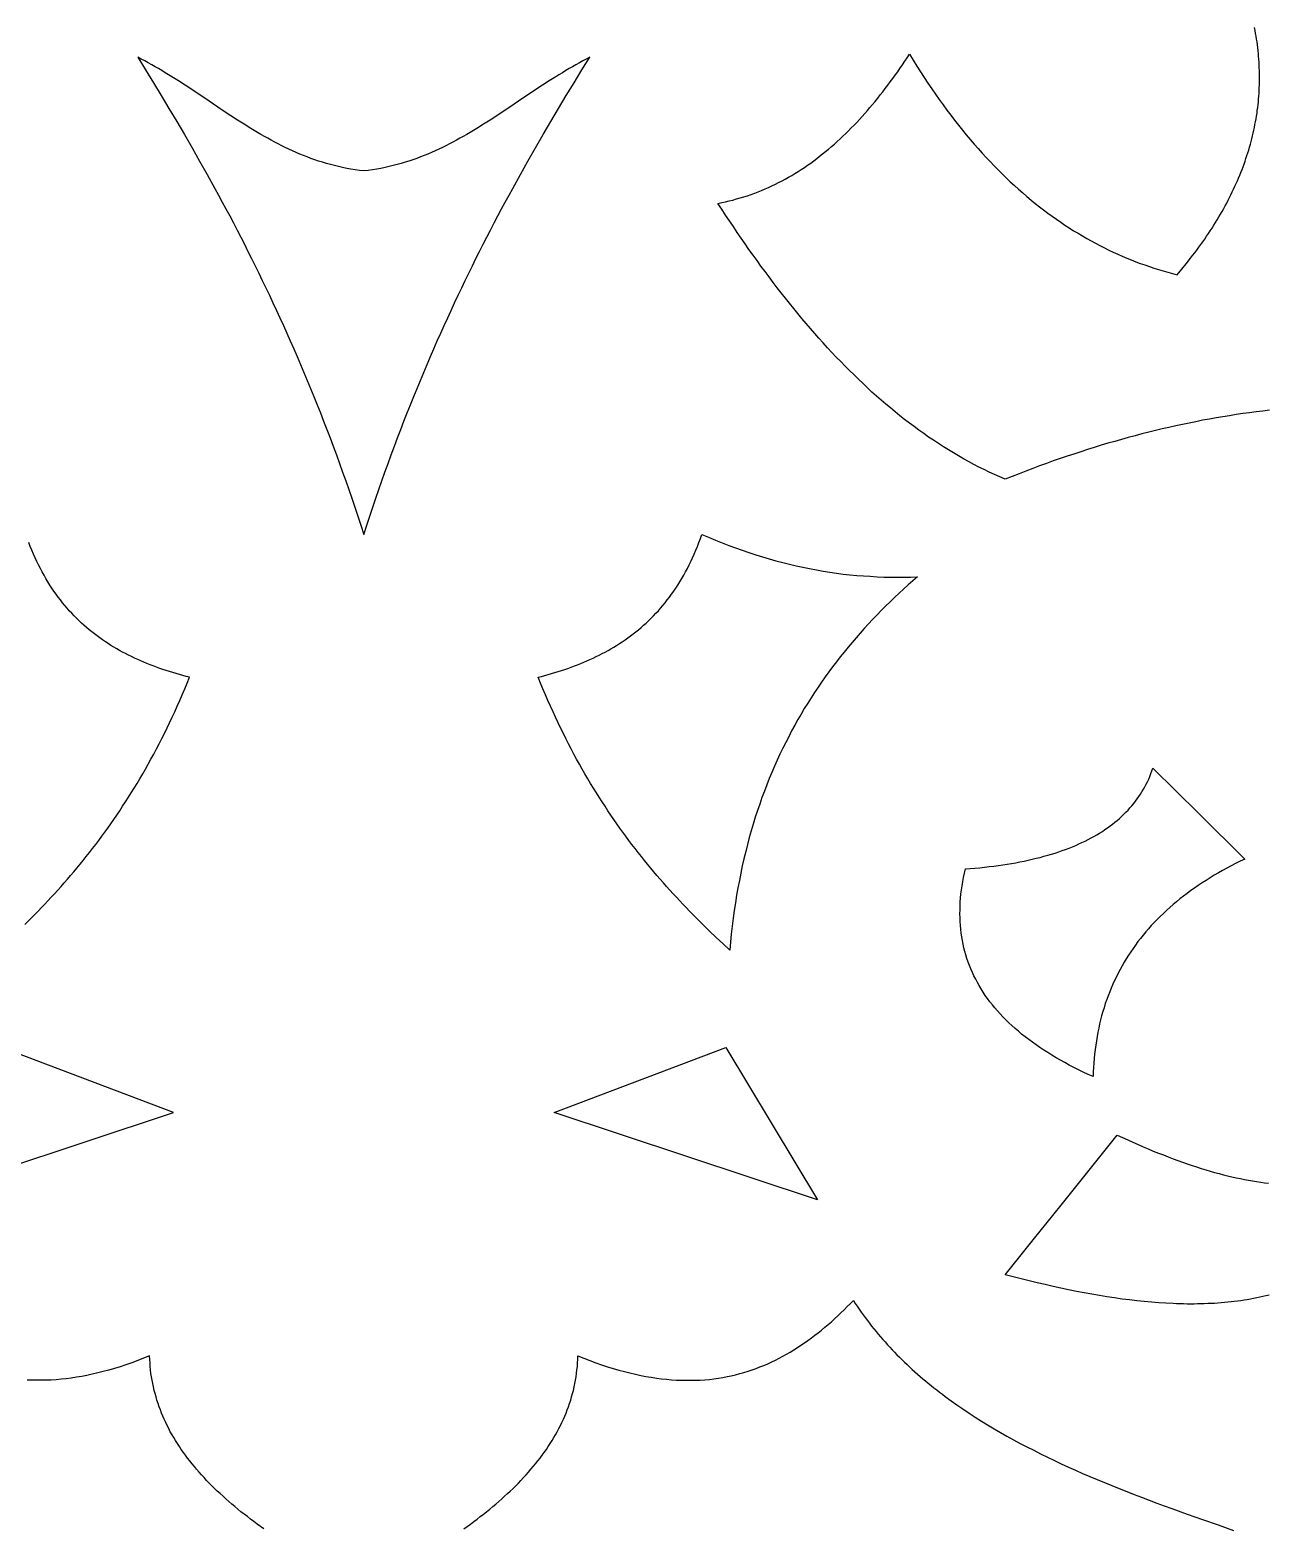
# Model space of a CAD drawing. Extents: x -4113 to -3113, y 1469 to 2469.
# Drawn here: x -3930.9 to -3839.8, y 1705.8 to 1816.1 of the extents above; entities that cross this region are included whole.
import ezdxf

# ---------------------------------------------------------------- set-up
doc = ezdxf.new("R2010")
doc.units = 0
doc.layers.add('PLAN_1', color=18, linetype='CONTINUOUS')

msp = doc.modelspace()

# ---------------------------------------------------------------- linework, layer by layer
at = {"layer": 'PLAN_1'}
for points in [[(-3839.72, 1788.07), (-3840.21, 1788.01), (-3840.71, 1787.95), (-3841.2, 1787.89), (-3841.69, 1787.82), (-3842.18, 1787.75), (-3842.67, 1787.67), (-3843.17, 1787.59), (-3843.66, 1787.51), (-3844.15, 1787.42), (-3844.65, 1787.33), (-3845.14, 1787.23), (-3845.64, 1787.13), (-3846.14, 1787.03), (-3846.63, 1786.92), (-3847.13, 1786.81), (-3847.63, 1786.7), (-3848.12, 1786.58), (-3848.62, 1786.45), (-3849.12, 1786.33), (-3849.62, 1786.2), (-3850.12, 1786.06), (-3850.62, 1785.93), (-3851.12, 1785.78), (-3851.62, 1785.64), (-3852.12, 1785.49), (-3852.62, 1785.34), (-3853.12, 1785.18), (-3853.62, 1785.02), (-3854.13, 1784.85), (-3854.63, 1784.69), (-3855.13, 1784.51), (-3855.64, 1784.34), (-3856.14, 1784.16), (-3856.65, 1783.97), (-3857.15, 1783.78), (-3857.66, 1783.59), (-3858.16, 1783.4), (-3858.67, 1783.2), (-3859.18, 1782.99), (-3859.57, 1783.16), (-3859.96, 1783.34), (-3860.35, 1783.52), (-3860.73, 1783.7), (-3861.11, 1783.89), (-3861.49, 1784.09), (-3861.87, 1784.29), (-3862.24, 1784.5), (-3862.62, 1784.71), (-3862.99, 1784.93), (-3863.36, 1785.16), (-3863.72, 1785.38), (-3864.09, 1785.62), (-3864.45, 1785.86), (-3864.81, 1786.1), (-3865.17, 1786.35), (-3865.53, 1786.61), (-3865.88, 1786.87), (-3866.23, 1787.13), (-3866.58, 1787.4), (-3866.93, 1787.67), (-3867.28, 1787.95), (-3867.62, 1788.24), (-3867.96, 1788.52), (-3868.3, 1788.82), (-3868.64, 1789.11), (-3868.98, 1789.41), (-3869.31, 1789.72), (-3869.64, 1790.03), (-3869.98, 1790.35), (-3870.3, 1790.67), (-3870.63, 1790.99), (-3870.96, 1791.32), (-3871.28, 1791.65), (-3871.61, 1791.98), (-3871.93, 1792.33), (-3872.25, 1792.67), (-3872.56, 1793.02), (-3872.88, 1793.37), (-3873.19, 1793.72), (-3873.51, 1794.08), (-3873.82, 1794.45), (-3874.13, 1794.81), (-3874.44, 1795.19), (-3874.74, 1795.56), (-3875.05, 1795.94), (-3875.35, 1796.32), (-3875.65, 1796.7), (-3875.96, 1797.09), (-3876.26, 1797.48), (-3876.55, 1797.88), (-3876.85, 1798.28), (-3877.15, 1798.68), (-3877.44, 1799.08), (-3877.73, 1799.49), (-3878.03, 1799.9), (-3878.32, 1800.32), (-3878.61, 1800.73), (-3878.9, 1801.15), (-3879.18, 1801.58), (-3879.47, 1802), (-3879.75, 1802.43), (-3880.04, 1802.86), (-3880.32, 1803.29), (-3880.04, 1803.35), (-3879.76, 1803.41), (-3879.49, 1803.47), (-3879.21, 1803.54), (-3878.94, 1803.62), (-3878.67, 1803.7), (-3878.4, 1803.78), (-3878.14, 1803.86), (-3877.87, 1803.95), (-3877.61, 1804.05), (-3877.35, 1804.15), (-3877.1, 1804.25), (-3876.84, 1804.36), (-3876.59, 1804.47), (-3876.34, 1804.58), (-3876.09, 1804.7), (-3875.85, 1804.82), (-3875.6, 1804.95), (-3875.36, 1805.08), (-3875.12, 1805.22), (-3874.88, 1805.35), (-3874.65, 1805.5), (-3874.41, 1805.64), (-3874.18, 1805.79), (-3873.95, 1805.94), (-3873.72, 1806.1), (-3873.49, 1806.26), (-3873.27, 1806.42), (-3873.05, 1806.59), (-3872.83, 1806.76), (-3872.61, 1806.93), (-3872.39, 1807.11), (-3872.17, 1807.29), (-3871.96, 1807.47), (-3871.75, 1807.65), (-3871.53, 1807.84), (-3871.33, 1808.04), (-3871.12, 1808.23), (-3870.91, 1808.43), (-3870.71, 1808.63), (-3870.5, 1808.84), (-3870.3, 1809.04), (-3870.1, 1809.25), (-3869.9, 1809.47), (-3869.71, 1809.68), (-3869.51, 1809.9), (-3869.32, 1810.12), (-3869.13, 1810.35), (-3868.93, 1810.57), (-3868.74, 1810.8), (-3868.56, 1811.03), (-3868.37, 1811.27), (-3868.18, 1811.51), (-3868, 1811.75), (-3867.81, 1811.99), (-3867.63, 1812.23), (-3867.45, 1812.48), (-3867.27, 1812.73), (-3867.09, 1812.98), (-3866.92, 1813.23), (-3866.74, 1813.49), (-3866.57, 1813.75), (-3866.39, 1814.01), (-3866.22, 1814.27), (-3865.95, 1813.83), (-3865.68, 1813.39), (-3865.41, 1812.97), (-3865.13, 1812.55), (-3864.86, 1812.13), (-3864.58, 1811.72), (-3864.31, 1811.32), (-3864.03, 1810.93), (-3863.75, 1810.54), (-3863.47, 1810.16), (-3863.19, 1809.78), (-3862.9, 1809.41), (-3862.62, 1809.05), (-3862.33, 1808.69), (-3862.04, 1808.34), (-3861.75, 1808), (-3861.46, 1807.66), (-3861.17, 1807.33), (-3860.88, 1807), (-3860.59, 1806.68), (-3860.29, 1806.37), (-3860, 1806.06), (-3859.7, 1805.75), (-3859.4, 1805.46), (-3859.1, 1805.17), (-3858.8, 1804.88), (-3858.5, 1804.6), (-3858.19, 1804.33), (-3857.89, 1804.06), (-3857.58, 1803.8), (-3857.27, 1803.54), (-3856.97, 1803.29), (-3856.66, 1803.05), (-3856.35, 1802.81), (-3856.03, 1802.57), (-3855.72, 1802.35), (-3855.41, 1802.12), (-3855.09, 1801.91), (-3854.78, 1801.69), (-3854.46, 1801.49), (-3854.14, 1801.28), (-3853.82, 1801.09), (-3853.5, 1800.9), (-3853.18, 1800.71), (-3852.86, 1800.53), (-3852.53, 1800.36), (-3852.21, 1800.19), (-3851.88, 1800.02), (-3851.56, 1799.86), (-3851.23, 1799.7), (-3850.9, 1799.55), (-3850.57, 1799.41), (-3850.24, 1799.27), (-3849.91, 1799.13), (-3849.57, 1799), (-3849.24, 1798.88), (-3848.9, 1798.76), (-3848.57, 1798.64), (-3848.23, 1798.53), (-3847.89, 1798.42), (-3847.55, 1798.32), (-3847.21, 1798.22), (-3846.87, 1798.13), (-3846.53, 1798.04), (-3846.19, 1798.45), (-3845.86, 1798.85), (-3845.54, 1799.25), (-3845.39, 1799.45), (-3845.23, 1799.66), (-3845.08, 1799.86), (-3844.93, 1800.06), (-3844.79, 1800.26), (-3844.64, 1800.47), (-3844.5, 1800.67), (-3844.36, 1800.87), (-3844.22, 1801.08), (-3844.09, 1801.28), (-3843.96, 1801.48), (-3843.83, 1801.69), (-3843.7, 1801.89), (-3843.58, 1802.09), (-3843.46, 1802.3), (-3843.34, 1802.5), (-3843.22, 1802.7), (-3843.1, 1802.91), (-3842.99, 1803.11), (-3842.88, 1803.32), (-3842.77, 1803.52), (-3842.67, 1803.73), (-3842.57, 1803.93), (-3842.47, 1804.14), (-3842.37, 1804.34), (-3842.27, 1804.55), (-3842.18, 1804.75), (-3842.09, 1804.96), (-3842, 1805.16), (-3841.92, 1805.37), (-3841.83, 1805.57), (-3841.75, 1805.78), (-3841.68, 1805.99), (-3841.6, 1806.19), (-3841.53, 1806.4), (-3841.46, 1806.6), (-3841.39, 1806.81), (-3841.32, 1807.02), (-3841.26, 1807.22), (-3841.2, 1807.43), (-3841.14, 1807.64), (-3841.08, 1807.85), (-3841.03, 1808.05), (-3840.98, 1808.26), (-3840.93, 1808.47), (-3840.88, 1808.67), (-3840.84, 1808.88), (-3840.8, 1809.09), (-3840.76, 1809.3), (-3840.72, 1809.51), (-3840.69, 1809.71), (-3840.65, 1809.92), (-3840.63, 1810.13), (-3840.6, 1810.34), (-3840.57, 1810.55), (-3840.55, 1810.76), (-3840.53, 1810.97), (-3840.51, 1811.17), (-3840.5, 1811.38), (-3840.49, 1811.59), (-3840.48, 1811.8), (-3840.47, 1812.01), (-3840.47, 1812.22), (-3840.46, 1812.43), (-3840.46, 1812.64), (-3840.46, 1812.85), (-3840.47, 1813.06), (-3840.48, 1813.27), (-3840.49, 1813.48), (-3840.5, 1813.69), (-3840.51, 1813.9), (-3840.53, 1814.11), (-3840.55, 1814.32), (-3840.57, 1814.53), (-3840.6, 1814.75), (-3840.62, 1814.96), (-3840.65, 1815.17), (-3840.68, 1815.38), (-3840.72, 1815.59), (-3840.75, 1815.8), (-3840.79, 1816.01), (-3840.83, 1816.23)], [(-3931.31, 1750.23), (-3930.82, 1750.72), (-3930.33, 1751.22), (-3930.09, 1751.47), (-3929.85, 1751.72), (-3929.61, 1751.97), (-3929.37, 1752.23), (-3929.13, 1752.49), (-3928.89, 1752.76), (-3928.65, 1753.02), (-3928.42, 1753.29), (-3928.18, 1753.56), (-3927.95, 1753.83), (-3927.71, 1754.11), (-3927.48, 1754.38), (-3927.25, 1754.67), (-3927.02, 1754.95), (-3926.79, 1755.24), (-3926.56, 1755.53), (-3926.33, 1755.82), (-3926.1, 1756.11), (-3925.88, 1756.41), (-3925.65, 1756.72), (-3925.43, 1757.02), (-3925.21, 1757.33), (-3924.99, 1757.64), (-3924.77, 1757.96), (-3924.55, 1758.28), (-3924.33, 1758.6), (-3924.12, 1758.93), (-3923.9, 1759.26), (-3923.69, 1759.59), (-3923.48, 1759.93), (-3923.27, 1760.27), (-3923.06, 1760.61), (-3922.85, 1760.96), (-3922.64, 1761.32), (-3922.44, 1761.67), (-3922.23, 1762.04), (-3922.03, 1762.4), (-3921.83, 1762.77), (-3921.63, 1763.15), (-3921.43, 1763.52), (-3921.24, 1763.91), (-3921.04, 1764.29), (-3920.85, 1764.69), (-3920.66, 1765.08), (-3920.47, 1765.48), (-3920.28, 1765.89), (-3920.1, 1766.3), (-3919.91, 1766.72), (-3919.73, 1767.14), (-3919.55, 1767.56), (-3919.37, 1767.99), (-3919.19, 1768.43), (-3919.44, 1768.49), (-3919.69, 1768.56), (-3919.94, 1768.63), (-3920.18, 1768.7), (-3920.43, 1768.77), (-3920.67, 1768.84), (-3920.91, 1768.92), (-3921.15, 1769), (-3921.39, 1769.08), (-3921.63, 1769.17), (-3921.86, 1769.26), (-3922.1, 1769.34), (-3922.33, 1769.44), (-3922.56, 1769.53), (-3922.79, 1769.63), (-3923.01, 1769.73), (-3923.24, 1769.83), (-3923.46, 1769.94), (-3923.69, 1770.05), (-3923.91, 1770.16), (-3924.12, 1770.28), (-3924.34, 1770.4), (-3924.55, 1770.52), (-3924.77, 1770.64), (-3924.98, 1770.77), (-3925.19, 1770.9), (-3925.39, 1771.04), (-3925.6, 1771.18), (-3925.8, 1771.32), (-3926, 1771.46), (-3926.19, 1771.61), (-3926.39, 1771.77), (-3926.58, 1771.92), (-3926.77, 1772.08), (-3926.96, 1772.25), (-3927.15, 1772.41), (-3927.33, 1772.59), (-3927.51, 1772.76), (-3927.69, 1772.94), (-3927.86, 1773.13), (-3928.04, 1773.32), (-3928.21, 1773.51), (-3928.38, 1773.71), (-3928.54, 1773.91), (-3928.7, 1774.11), (-3928.86, 1774.32), (-3929.02, 1774.54), (-3929.18, 1774.76), (-3929.33, 1774.98), (-3929.48, 1775.21), (-3929.62, 1775.45), (-3929.76, 1775.68), (-3929.9, 1775.93), (-3930.04, 1776.17), (-3930.17, 1776.43), (-3930.31, 1776.69), (-3930.43, 1776.95), (-3930.56, 1777.22), (-3930.68, 1777.49), (-3930.8, 1777.77), (-3930.91, 1778.05), (-3931.02, 1778.34)], [(-3839.76, 1722.95), (-3839.99, 1722.9), (-3840.21, 1722.85), (-3840.44, 1722.8), (-3840.67, 1722.75), (-3840.9, 1722.7), (-3841.14, 1722.66), (-3841.37, 1722.62), (-3841.6, 1722.58), (-3841.84, 1722.55), (-3842.08, 1722.51), (-3842.32, 1722.48), (-3842.56, 1722.46), (-3842.8, 1722.43), (-3843.04, 1722.41), (-3843.29, 1722.39), (-3843.53, 1722.37), (-3843.78, 1722.35), (-3844.03, 1722.34), (-3844.28, 1722.33), (-3844.53, 1722.32), (-3844.78, 1722.31), (-3845.03, 1722.31), (-3845.28, 1722.3), (-3845.54, 1722.3), (-3845.79, 1722.3), (-3846.05, 1722.31), (-3846.31, 1722.31), (-3846.57, 1722.32), (-3846.83, 1722.33), (-3847.35, 1722.36), (-3847.88, 1722.39), (-3848.41, 1722.43), (-3848.95, 1722.48), (-3849.49, 1722.54), (-3850.03, 1722.6), (-3850.58, 1722.67), (-3851.13, 1722.75), (-3851.69, 1722.83), (-3852.24, 1722.92), (-3852.81, 1723.02), (-3853.37, 1723.12), (-3853.94, 1723.23), (-3854.51, 1723.35), (-3855.08, 1723.47), (-3855.66, 1723.6), (-3856.24, 1723.73), (-3856.82, 1723.86), (-3857.41, 1724.01), (-3858, 1724.15), (-3858.59, 1724.3), (-3859.18, 1724.46), (-3857.12, 1727.03), (-3855.06, 1729.59), (-3850.94, 1734.74), (-3850.55, 1734.56), (-3850.16, 1734.38), (-3849.78, 1734.21), (-3849.4, 1734.04), (-3849.02, 1733.87), (-3848.65, 1733.72), (-3848.28, 1733.56), (-3847.91, 1733.41), (-3847.54, 1733.27), (-3847.18, 1733.13), (-3846.83, 1732.99), (-3846.47, 1732.86), (-3846.12, 1732.74), (-3845.78, 1732.62), (-3845.43, 1732.5), (-3845.09, 1732.39), (-3844.76, 1732.28), (-3844.42, 1732.18), (-3844.09, 1732.08), (-3843.77, 1731.99), (-3843.44, 1731.9), (-3843.12, 1731.82), (-3842.81, 1731.74), (-3842.49, 1731.67), (-3842.18, 1731.6), (-3841.87, 1731.53), (-3841.57, 1731.47), (-3841.27, 1731.41), (-3840.97, 1731.36), (-3840.68, 1731.32), (-3840.38, 1731.27), (-3840.1, 1731.23), (-3839.81, 1731.2)], [(-3899.02, 1705.75), (-3898.77, 1705.93), (-3898.53, 1706.11), (-3898.28, 1706.29), (-3898.04, 1706.47), (-3897.8, 1706.66), (-3897.57, 1706.84), (-3897.34, 1707.02), (-3897.11, 1707.21), (-3896.88, 1707.4), (-3896.66, 1707.58), (-3896.44, 1707.77), (-3896.22, 1707.96), (-3896.01, 1708.16), (-3895.8, 1708.35), (-3895.6, 1708.54), (-3895.39, 1708.74), (-3895.19, 1708.93), (-3895, 1709.13), (-3894.81, 1709.33), (-3894.62, 1709.53), (-3894.43, 1709.73), (-3894.25, 1709.93), (-3894.08, 1710.14), (-3893.9, 1710.34), (-3893.73, 1710.55), (-3893.57, 1710.76), (-3893.4, 1710.97), (-3893.25, 1711.18), (-3893.09, 1711.39), (-3892.94, 1711.6), (-3892.8, 1711.82), (-3892.66, 1712.03), (-3892.52, 1712.25), (-3892.39, 1712.47), (-3892.26, 1712.69), (-3892.14, 1712.91), (-3892.02, 1713.14), (-3891.9, 1713.36), (-3891.79, 1713.59), (-3891.69, 1713.82), (-3891.59, 1714.05), (-3891.49, 1714.28), (-3891.4, 1714.52), (-3891.31, 1714.75), (-3891.23, 1714.99), (-3891.15, 1715.23), (-3891.08, 1715.47), (-3891.01, 1715.71), (-3890.95, 1715.95), (-3890.89, 1716.2), (-3890.84, 1716.45), (-3890.79, 1716.7), (-3890.75, 1716.95), (-3890.72, 1717.2), (-3890.69, 1717.45), (-3890.66, 1717.71), (-3890.64, 1717.97), (-3890.62, 1718.23), (-3890.62, 1718.49), (-3890.17, 1718.31), (-3889.73, 1718.14), (-3889.3, 1717.98), (-3888.87, 1717.83), (-3888.44, 1717.69), (-3888.02, 1717.56), (-3887.61, 1717.44), (-3887.2, 1717.33), (-3886.79, 1717.23), (-3886.39, 1717.14), (-3886, 1717.05), (-3885.61, 1716.98), (-3885.22, 1716.91), (-3884.84, 1716.85), (-3884.47, 1716.81), (-3884.09, 1716.77), (-3883.73, 1716.73), (-3883.36, 1716.71), (-3883.01, 1716.69), (-3882.65, 1716.69), (-3882.3, 1716.69), (-3881.95, 1716.69), (-3881.61, 1716.71), (-3881.27, 1716.73), (-3880.94, 1716.76), (-3880.61, 1716.8), (-3880.28, 1716.85), (-3879.96, 1716.9), (-3879.64, 1716.96), (-3879.33, 1717.03), (-3879.02, 1717.1), (-3878.71, 1717.18), (-3878.4, 1717.26), (-3878.1, 1717.36), (-3877.8, 1717.46), (-3877.51, 1717.56), (-3877.22, 1717.67), (-3876.93, 1717.79), (-3876.64, 1717.91), (-3876.36, 1718.04), (-3876.08, 1718.18), (-3875.81, 1718.32), (-3875.53, 1718.46), (-3875.26, 1718.61), (-3874.99, 1718.77), (-3874.73, 1718.93), (-3874.47, 1719.1), (-3874.21, 1719.27), (-3873.95, 1719.44), (-3873.69, 1719.62), (-3873.44, 1719.81), (-3873.19, 1720), (-3872.94, 1720.19), (-3872.7, 1720.39), (-3872.45, 1720.59), (-3872.21, 1720.8), (-3871.97, 1721), (-3871.74, 1721.22), (-3871.5, 1721.43), (-3871.27, 1721.65), (-3871.03, 1721.88), (-3870.8, 1722.11), (-3870.57, 1722.34), (-3870.35, 1722.57), (-3870.21, 1722.35), (-3870.06, 1722.14), (-3869.92, 1721.92), (-3869.77, 1721.71), (-3869.62, 1721.5), (-3869.47, 1721.3), (-3869.32, 1721.09), (-3869.16, 1720.89), (-3869.01, 1720.68), (-3868.85, 1720.48), (-3868.68, 1720.28), (-3868.52, 1720.09), (-3868.35, 1719.89), (-3868.19, 1719.7), (-3868.02, 1719.51), (-3867.84, 1719.31), (-3867.67, 1719.13), (-3867.49, 1718.94), (-3867.32, 1718.75), (-3867.14, 1718.57), (-3866.95, 1718.39), (-3866.77, 1718.2), (-3866.59, 1718.02), (-3866.4, 1717.85), (-3866.21, 1717.67), (-3866.02, 1717.49), (-3865.83, 1717.32), (-3865.63, 1717.15), (-3865.43, 1716.98), (-3865.24, 1716.81), (-3865.04, 1716.64), (-3864.84, 1716.47), (-3864.63, 1716.31), (-3864.43, 1716.14), (-3864.22, 1715.98), (-3864.01, 1715.82), (-3863.8, 1715.66), (-3863.59, 1715.5), (-3863.16, 1715.19), (-3862.73, 1714.88), (-3862.29, 1714.58), (-3861.84, 1714.28), (-3861.39, 1713.98), (-3860.93, 1713.69), (-3860.47, 1713.41), (-3860, 1713.13), (-3859.53, 1712.85), (-3859.05, 1712.58), (-3858.56, 1712.32), (-3858.08, 1712.05), (-3857.58, 1711.79), (-3857.08, 1711.54), (-3856.58, 1711.29), (-3856.07, 1711.04), (-3855.56, 1710.79), (-3855.05, 1710.55), (-3854.53, 1710.31), (-3854, 1710.08), (-3853.48, 1709.84), (-3852.94, 1709.61), (-3852.41, 1709.39), (-3851.87, 1709.16), (-3851.33, 1708.94), (-3850.79, 1708.72), (-3850.24, 1708.51), (-3849.69, 1708.29), (-3849.14, 1708.08), (-3848.59, 1707.87), (-3848.03, 1707.66), (-3847.47, 1707.45), (-3846.91, 1707.25), (-3845.78, 1706.84), (-3844.65, 1706.44), (-3843.51, 1706.05), (-3842.37, 1705.65)], [(-3913.72, 1705.75), (-3913.97, 1705.93), (-3914.22, 1706.11), (-3914.46, 1706.29), (-3914.7, 1706.47), (-3914.94, 1706.66), (-3915.17, 1706.84), (-3915.41, 1707.02), (-3915.64, 1707.21), (-3915.86, 1707.4), (-3916.08, 1707.58), (-3916.3, 1707.77), (-3916.52, 1707.96), (-3916.73, 1708.16), (-3916.94, 1708.35), (-3917.15, 1708.54), (-3917.35, 1708.74), (-3917.55, 1708.93), (-3917.74, 1709.13), (-3917.94, 1709.33), (-3918.13, 1709.53), (-3918.31, 1709.73), (-3918.49, 1709.93), (-3918.67, 1710.14), (-3918.84, 1710.34), (-3919.01, 1710.55), (-3919.18, 1710.76), (-3919.34, 1710.97), (-3919.5, 1711.18), (-3919.65, 1711.39), (-3919.8, 1711.6), (-3919.94, 1711.82), (-3920.08, 1712.03), (-3920.22, 1712.25), (-3920.35, 1712.47), (-3920.48, 1712.69), (-3920.61, 1712.91), (-3920.72, 1713.14), (-3920.84, 1713.36), (-3920.95, 1713.59), (-3921.05, 1713.82), (-3921.16, 1714.05), (-3921.25, 1714.28), (-3921.34, 1714.52), (-3921.43, 1714.75), (-3921.51, 1714.99), (-3921.59, 1715.23), (-3921.66, 1715.47), (-3921.73, 1715.71), (-3921.79, 1715.95), (-3921.85, 1716.2), (-3921.9, 1716.45), (-3921.95, 1716.7), (-3921.99, 1716.95), (-3922.03, 1717.2), (-3922.06, 1717.45), (-3922.08, 1717.71), (-3922.1, 1717.97), (-3922.12, 1718.23), (-3922.13, 1718.49), (-3922.57, 1718.31), (-3923.01, 1718.14), (-3923.45, 1717.98), (-3923.88, 1717.83), (-3924.3, 1717.69), (-3924.72, 1717.56), (-3925.13, 1717.44), (-3925.54, 1717.33), (-3925.95, 1717.23), (-3926.35, 1717.14), (-3926.74, 1717.05), (-3927.13, 1716.98), (-3927.52, 1716.91), (-3927.9, 1716.85), (-3928.27, 1716.81), (-3928.64, 1716.77), (-3929.01, 1716.73), (-3929.37, 1716.71), (-3929.73, 1716.69), (-3930.09, 1716.69), (-3930.44, 1716.69), (-3930.78, 1716.69), (-3931.13, 1716.71)]]:
    msp.add_lwpolyline(points, dxfattribs=at)
for points in [[(-3906.37, 1805.68), (-3906.69, 1805.72), (-3907.01, 1805.76), (-3907.32, 1805.81), (-3907.63, 1805.87), (-3907.93, 1805.93), (-3908.23, 1806), (-3908.53, 1806.07), (-3908.83, 1806.15), (-3909.12, 1806.23), (-3909.41, 1806.32), (-3909.7, 1806.41), (-3909.98, 1806.5), (-3910.26, 1806.6), (-3910.54, 1806.71), (-3910.81, 1806.81), (-3911.08, 1806.92), (-3911.35, 1807.04), (-3911.62, 1807.16), (-3911.89, 1807.28), (-3912.15, 1807.41), (-3912.41, 1807.53), (-3912.67, 1807.67), (-3912.93, 1807.8), (-3913.19, 1807.94), (-3913.44, 1808.08), (-3913.69, 1808.22), (-3913.95, 1808.36), (-3914.2, 1808.51), (-3914.44, 1808.66), (-3914.69, 1808.81), (-3915.18, 1809.11), (-3915.67, 1809.42), (-3916.15, 1809.74), (-3916.64, 1810.06), (-3917.12, 1810.38), (-3918.07, 1811.03), (-3918.55, 1811.35), (-3919.03, 1811.67), (-3919.52, 1811.99), (-3920, 1812.3), (-3920.49, 1812.61), (-3920.74, 1812.76), (-3920.98, 1812.91), (-3921.23, 1813.06), (-3921.48, 1813.21), (-3921.73, 1813.35), (-3921.98, 1813.49), (-3922.24, 1813.63), (-3922.49, 1813.77), (-3922.75, 1813.91), (-3923.01, 1814.04), (-3922.43, 1813.11), (-3921.85, 1812.17), (-3921.28, 1811.23), (-3920.71, 1810.28), (-3920.14, 1809.32), (-3919.57, 1808.35), (-3919.01, 1807.38), (-3918.45, 1806.4), (-3917.89, 1805.41), (-3917.34, 1804.4), (-3917.06, 1803.9), (-3916.79, 1803.39), (-3916.52, 1802.88), (-3916.24, 1802.37), (-3915.97, 1801.85), (-3915.7, 1801.33), (-3915.43, 1800.81), (-3915.16, 1800.29), (-3914.9, 1799.76), (-3914.63, 1799.23), (-3914.37, 1798.69), (-3914.1, 1798.16), (-3913.84, 1797.62), (-3913.58, 1797.07), (-3913.32, 1796.53), (-3913.06, 1795.98), (-3912.8, 1795.42), (-3912.54, 1794.86), (-3912.29, 1794.3), (-3912.03, 1793.74), (-3911.78, 1793.17), (-3911.53, 1792.6), (-3911.28, 1792.02), (-3911.03, 1791.44), (-3910.78, 1790.86), (-3910.54, 1790.27), (-3910.29, 1789.68), (-3910.05, 1789.08), (-3909.81, 1788.48), (-3909.57, 1787.88), (-3909.33, 1787.27), (-3909.09, 1786.66), (-3908.85, 1786.04), (-3908.62, 1785.42), (-3908.39, 1784.79), (-3908.16, 1784.16), (-3907.93, 1783.52), (-3907.7, 1782.88), (-3907.47, 1782.24), (-3907.25, 1781.59), (-3907.03, 1780.93), (-3906.81, 1780.27), (-3906.59, 1779.61), (-3906.37, 1778.94), (-3906.15, 1779.61), (-3905.94, 1780.27), (-3905.71, 1780.93), (-3905.49, 1781.59), (-3905.27, 1782.24), (-3905.04, 1782.88), (-3904.82, 1783.52), (-3904.59, 1784.16), (-3904.36, 1784.79), (-3904.12, 1785.42), (-3903.89, 1786.04), (-3903.65, 1786.66), (-3903.42, 1787.27), (-3903.18, 1787.88), (-3902.94, 1788.48), (-3902.7, 1789.08), (-3902.45, 1789.68), (-3902.21, 1790.27), (-3901.96, 1790.86), (-3901.72, 1791.44), (-3901.47, 1792.02), (-3901.22, 1792.6), (-3900.97, 1793.17), (-3900.71, 1793.74), (-3900.46, 1794.3), (-3900.2, 1794.86), (-3899.95, 1795.42), (-3899.69, 1795.98), (-3899.43, 1796.53), (-3899.17, 1797.07), (-3898.91, 1797.62), (-3898.64, 1798.16), (-3898.38, 1798.69), (-3898.12, 1799.23), (-3897.85, 1799.76), (-3897.58, 1800.29), (-3897.31, 1800.81), (-3897.04, 1801.33), (-3896.77, 1801.85), (-3896.5, 1802.37), (-3896.23, 1802.88), (-3895.96, 1803.39), (-3895.68, 1803.9), (-3895.41, 1804.4), (-3894.85, 1805.41), (-3894.3, 1806.4), (-3893.74, 1807.38), (-3893.17, 1808.35), (-3892.61, 1809.32), (-3892.04, 1810.28), (-3891.47, 1811.23), (-3890.89, 1812.17), (-3890.32, 1813.11), (-3889.74, 1814.04), (-3890, 1813.91), (-3890.25, 1813.77), (-3890.51, 1813.63), (-3890.76, 1813.49), (-3891.01, 1813.35), (-3891.26, 1813.21), (-3891.51, 1813.06), (-3891.76, 1812.91), (-3892.01, 1812.76), (-3892.25, 1812.61), (-3892.74, 1812.3), (-3893.23, 1811.99), (-3893.71, 1811.67), (-3894.19, 1811.35), (-3894.67, 1811.03), (-3895.63, 1810.38), (-3896.11, 1810.06), (-3896.59, 1809.74), (-3897.07, 1809.42), (-3897.56, 1809.11), (-3898.05, 1808.81), (-3898.3, 1808.66), (-3898.55, 1808.51), (-3898.8, 1808.36), (-3899.05, 1808.22), (-3899.3, 1808.08), (-3899.55, 1807.94), (-3899.81, 1807.8), (-3900.07, 1807.67), (-3900.33, 1807.53), (-3900.59, 1807.41), (-3900.85, 1807.28), (-3901.12, 1807.16), (-3901.39, 1807.04), (-3901.66, 1806.92), (-3901.93, 1806.81), (-3902.2, 1806.71), (-3902.48, 1806.6), (-3902.76, 1806.5), (-3903.05, 1806.41), (-3903.33, 1806.32), (-3903.62, 1806.23), (-3903.91, 1806.15), (-3904.21, 1806.07), (-3904.51, 1806), (-3904.81, 1805.93), (-3905.11, 1805.87), (-3905.42, 1805.81), (-3905.74, 1805.76), (-3906.05, 1805.72)], [(-3881.49, 1778.94), (-3881, 1778.72), (-3880.5, 1778.52), (-3880.01, 1778.32), (-3879.51, 1778.13), (-3879.02, 1777.94), (-3878.52, 1777.77), (-3878.03, 1777.6), (-3877.53, 1777.44), (-3877.04, 1777.28), (-3876.54, 1777.14), (-3876.05, 1777), (-3875.55, 1776.87), (-3875.06, 1776.74), (-3874.56, 1776.63), (-3874.07, 1776.52), (-3873.57, 1776.42), (-3873.07, 1776.32), (-3872.58, 1776.24), (-3872.08, 1776.16), (-3871.59, 1776.09), (-3871.09, 1776.02), (-3870.6, 1775.97), (-3870.1, 1775.92), (-3869.61, 1775.88), (-3869.11, 1775.85), (-3868.61, 1775.82), (-3868.12, 1775.8), (-3867.62, 1775.79), (-3867.13, 1775.79), (-3866.63, 1775.79), (-3866.14, 1775.8), (-3865.64, 1775.82), (-3865.98, 1775.52), (-3866.32, 1775.22), (-3866.66, 1774.91), (-3866.99, 1774.6), (-3867.32, 1774.29), (-3867.65, 1773.97), (-3867.98, 1773.65), (-3868.3, 1773.33), (-3868.61, 1773.01), (-3868.93, 1772.68), (-3869.24, 1772.35), (-3869.55, 1772.01), (-3869.85, 1771.67), (-3870.15, 1771.33), (-3870.45, 1770.98), (-3870.74, 1770.63), (-3871.03, 1770.28), (-3871.32, 1769.92), (-3871.6, 1769.56), (-3871.88, 1769.19), (-3872.15, 1768.82), (-3872.42, 1768.45), (-3872.69, 1768.07), (-3872.95, 1767.69), (-3873.21, 1767.3), (-3873.46, 1766.91), (-3873.71, 1766.52), (-3873.96, 1766.12), (-3874.2, 1765.71), (-3874.43, 1765.31), (-3874.66, 1764.89), (-3874.89, 1764.48), (-3875.11, 1764.05), (-3875.33, 1763.63), (-3875.54, 1763.2), (-3875.75, 1762.76), (-3875.96, 1762.32), (-3876.16, 1761.87), (-3876.35, 1761.42), (-3876.54, 1760.97), (-3876.72, 1760.5), (-3876.9, 1760.04), (-3877.08, 1759.57), (-3877.24, 1759.09), (-3877.41, 1758.61), (-3877.57, 1758.12), (-3877.72, 1757.62), (-3877.87, 1757.13), (-3878.01, 1756.62), (-3878.14, 1756.11), (-3878.27, 1755.6), (-3878.4, 1755.07), (-3878.52, 1754.55), (-3878.63, 1754.01), (-3878.74, 1753.48), (-3878.84, 1752.93), (-3878.94, 1752.38), (-3879.03, 1751.82), (-3879.11, 1751.26), (-3879.19, 1750.69), (-3879.26, 1750.12), (-3879.33, 1749.53), (-3879.39, 1748.95), (-3879.44, 1748.35), (-3879.94, 1748.81), (-3880.44, 1749.28), (-3880.94, 1749.75), (-3881.43, 1750.23), (-3881.92, 1750.72), (-3882.41, 1751.22), (-3882.65, 1751.47), (-3882.89, 1751.72), (-3883.13, 1751.97), (-3883.37, 1752.23), (-3883.61, 1752.49), (-3883.85, 1752.76), (-3884.09, 1753.02), (-3884.32, 1753.29), (-3884.56, 1753.56), (-3884.8, 1753.83), (-3885.03, 1754.11), (-3885.26, 1754.38), (-3885.49, 1754.67), (-3885.72, 1754.95), (-3885.95, 1755.24), (-3886.18, 1755.53), (-3886.41, 1755.82), (-3886.64, 1756.11), (-3886.86, 1756.41), (-3887.09, 1756.72), (-3887.31, 1757.02), (-3887.53, 1757.33), (-3887.75, 1757.64), (-3887.97, 1757.96), (-3888.19, 1758.28), (-3888.41, 1758.6), (-3888.62, 1758.93), (-3888.84, 1759.26), (-3889.05, 1759.59), (-3889.26, 1759.93), (-3889.47, 1760.27), (-3889.68, 1760.61), (-3889.89, 1760.96), (-3890.1, 1761.32), (-3890.3, 1761.67), (-3890.5, 1762.04), (-3890.71, 1762.4), (-3890.91, 1762.77), (-3891.11, 1763.15), (-3891.3, 1763.52), (-3891.5, 1763.91), (-3891.69, 1764.29), (-3891.89, 1764.69), (-3892.08, 1765.08), (-3892.27, 1765.48), (-3892.45, 1765.89), (-3892.64, 1766.3), (-3892.83, 1766.72), (-3893.01, 1767.14), (-3893.19, 1767.56), (-3893.37, 1767.99), (-3893.55, 1768.43), (-3893.3, 1768.49), (-3893.05, 1768.56), (-3892.8, 1768.63), (-3892.56, 1768.7), (-3892.31, 1768.77), (-3892.07, 1768.84), (-3891.83, 1768.92), (-3891.59, 1769), (-3891.35, 1769.08), (-3891.12, 1769.17), (-3890.88, 1769.26), (-3890.65, 1769.34), (-3890.41, 1769.44), (-3890.18, 1769.53), (-3889.96, 1769.63), (-3889.73, 1769.73), (-3889.5, 1769.83), (-3889.28, 1769.94), (-3889.06, 1770.05), (-3888.84, 1770.16), (-3888.62, 1770.28), (-3888.4, 1770.4), (-3888.19, 1770.52), (-3887.98, 1770.64), (-3887.77, 1770.77), (-3887.56, 1770.9), (-3887.35, 1771.04), (-3887.15, 1771.18), (-3886.95, 1771.32), (-3886.75, 1771.46), (-3886.55, 1771.61), (-3886.35, 1771.77), (-3886.16, 1771.92), (-3885.97, 1772.08), (-3885.78, 1772.25), (-3885.6, 1772.41), (-3885.41, 1772.59), (-3885.23, 1772.76), (-3885.05, 1772.94), (-3884.88, 1773.13), (-3884.7, 1773.32), (-3884.53, 1773.51), (-3884.37, 1773.71), (-3884.2, 1773.91), (-3884.04, 1774.11), (-3883.88, 1774.32), (-3883.72, 1774.54), (-3883.56, 1774.76), (-3883.41, 1774.98), (-3883.26, 1775.21), (-3883.12, 1775.45), (-3882.97, 1775.68), (-3882.83, 1775.93), (-3882.7, 1776.17), (-3882.56, 1776.43), (-3882.43, 1776.69), (-3882.3, 1776.95), (-3882.18, 1777.22), (-3882.06, 1777.49), (-3881.94, 1777.77), (-3881.82, 1778.05), (-3881.71, 1778.34), (-3881.6, 1778.64)], [(-3852.71, 1739.04), (-3853.08, 1739.2), (-3853.44, 1739.37), (-3853.79, 1739.54), (-3854.13, 1739.71), (-3854.47, 1739.89), (-3854.8, 1740.07), (-3855.12, 1740.25), (-3855.43, 1740.43), (-3855.74, 1740.61), (-3856.04, 1740.8), (-3856.34, 1740.99), (-3856.63, 1741.18), (-3856.91, 1741.37), (-3857.18, 1741.57), (-3857.45, 1741.77), (-3857.71, 1741.97), (-3857.97, 1742.17), (-3858.21, 1742.37), (-3858.45, 1742.58), (-3858.69, 1742.79), (-3858.91, 1743), (-3859.13, 1743.22), (-3859.34, 1743.43), (-3859.55, 1743.65), (-3859.75, 1743.87), (-3859.94, 1744.1), (-3860.12, 1744.32), (-3860.3, 1744.55), (-3860.47, 1744.78), (-3860.64, 1745.01), (-3860.79, 1745.25), (-3860.94, 1745.49), (-3861.09, 1745.73), (-3861.22, 1745.97), (-3861.35, 1746.21), (-3861.48, 1746.46), (-3861.59, 1746.71), (-3861.7, 1746.96), (-3861.8, 1747.22), (-3861.9, 1747.47), (-3861.99, 1747.73), (-3862.07, 1747.99), (-3862.14, 1748.25), (-3862.21, 1748.52), (-3862.27, 1748.79), (-3862.32, 1749.06), (-3862.37, 1749.33), (-3862.41, 1749.6), (-3862.44, 1749.88), (-3862.47, 1750.16), (-3862.49, 1750.44), (-3862.5, 1750.73), (-3862.51, 1751.01), (-3862.5, 1751.3), (-3862.5, 1751.59), (-3862.48, 1751.89), (-3862.46, 1752.18), (-3862.43, 1752.48), (-3862.39, 1752.78), (-3862.35, 1753.08), (-3862.3, 1753.39), (-3862.25, 1753.7), (-3862.18, 1754.01), (-3862.11, 1754.32), (-3861.75, 1754.35), (-3861.4, 1754.38), (-3861.04, 1754.41), (-3860.7, 1754.45), (-3860.35, 1754.49), (-3860.02, 1754.53), (-3859.68, 1754.57), (-3859.36, 1754.62), (-3859.03, 1754.67), (-3858.71, 1754.72), (-3858.4, 1754.78), (-3858.09, 1754.84), (-3857.78, 1754.9), (-3857.48, 1754.96), (-3857.19, 1755.03), (-3856.89, 1755.1), (-3856.61, 1755.17), (-3856.33, 1755.25), (-3856.05, 1755.33), (-3855.78, 1755.41), (-3855.51, 1755.49), (-3855.24, 1755.58), (-3854.98, 1755.67), (-3854.73, 1755.76), (-3854.48, 1755.85), (-3854.23, 1755.95), (-3853.99, 1756.05), (-3853.76, 1756.16), (-3853.53, 1756.26), (-3853.3, 1756.37), (-3853.08, 1756.48), (-3852.86, 1756.6), (-3852.65, 1756.71), (-3852.44, 1756.83), (-3852.23, 1756.96), (-3852.03, 1757.08), (-3851.84, 1757.21), (-3851.65, 1757.34), (-3851.46, 1757.48), (-3851.28, 1757.61), (-3851.11, 1757.75), (-3850.93, 1757.89), (-3850.77, 1758.04), (-3850.6, 1758.19), (-3850.45, 1758.34), (-3850.29, 1758.49), (-3850.14, 1758.65), (-3850, 1758.81), (-3849.86, 1758.97), (-3849.72, 1759.13), (-3849.59, 1759.3), (-3849.47, 1759.47), (-3849.35, 1759.64), (-3849.23, 1759.82), (-3849.12, 1760), (-3849.01, 1760.18), (-3848.91, 1760.36), (-3848.81, 1760.55), (-3848.71, 1760.74), (-3848.62, 1760.93), (-3848.54, 1761.13), (-3848.46, 1761.33), (-3848.38, 1761.53), (-3848.31, 1761.73), (-3846.62, 1760.06), (-3844.93, 1758.39), (-3841.55, 1755.04), (-3841.89, 1754.88), (-3842.22, 1754.72), (-3842.55, 1754.55), (-3842.87, 1754.38), (-3843.18, 1754.2), (-3843.49, 1754.03), (-3843.8, 1753.85), (-3844.1, 1753.67), (-3844.4, 1753.48), (-3844.69, 1753.3), (-3844.97, 1753.11), (-3845.25, 1752.91), (-3845.53, 1752.72), (-3845.8, 1752.52), (-3846.06, 1752.32), (-3846.32, 1752.11), (-3846.58, 1751.91), (-3846.82, 1751.7), (-3847.07, 1751.49), (-3847.31, 1751.27), (-3847.54, 1751.05), (-3847.77, 1750.83), (-3847.99, 1750.61), (-3848.21, 1750.38), (-3848.43, 1750.15), (-3848.63, 1749.92), (-3848.84, 1749.69), (-3849.03, 1749.45), (-3849.23, 1749.21), (-3849.41, 1748.97), (-3849.6, 1748.72), (-3849.77, 1748.47), (-3849.94, 1748.22), (-3850.11, 1747.97), (-3850.27, 1747.71), (-3850.43, 1747.45), (-3850.58, 1747.19), (-3850.73, 1746.92), (-3850.87, 1746.65), (-3851, 1746.38), (-3851.13, 1746.11), (-3851.26, 1745.83), (-3851.38, 1745.55), (-3851.49, 1745.27), (-3851.6, 1744.99), (-3851.71, 1744.7), (-3851.81, 1744.41), (-3851.9, 1744.11), (-3851.99, 1743.82), (-3852.08, 1743.52), (-3852.16, 1743.22), (-3852.23, 1742.91), (-3852.3, 1742.61), (-3852.36, 1742.3), (-3852.42, 1741.98), (-3852.47, 1741.67), (-3852.52, 1741.35), (-3852.56, 1741.03), (-3852.6, 1740.7), (-3852.64, 1740.38), (-3852.66, 1740.05), (-3852.68, 1739.71), (-3852.7, 1739.38)], [(-3933, 1741.19), (-3939.76, 1729.96), (-3920.37, 1736.4)], [(-3879.74, 1741.19), (-3872.98, 1729.96), (-3892.37, 1736.4)]]:
    msp.add_lwpolyline(points, close=True, dxfattribs=at)

doc.saveas('drawing.dxf')
